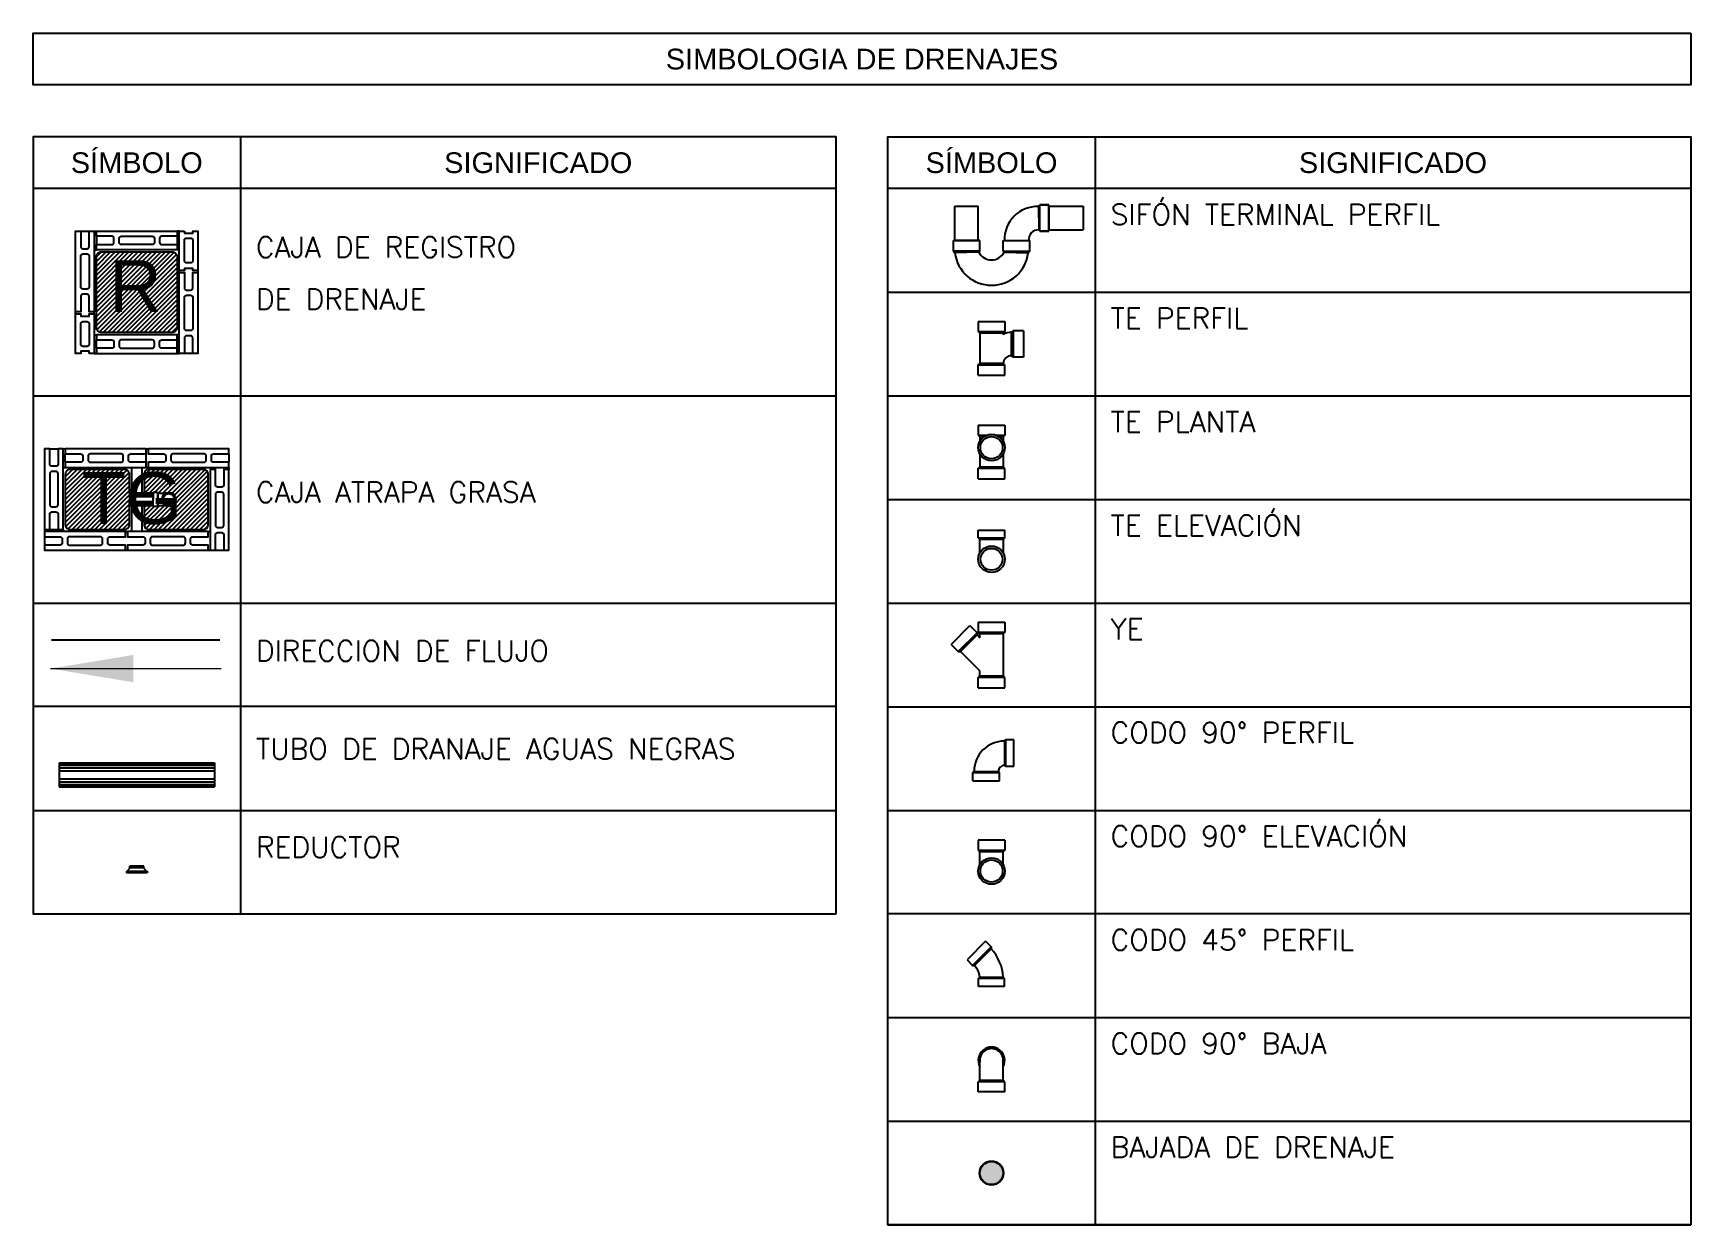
# Model space of a CAD drawing. Header units: inches. Extents: x -370 to 18, y -197 to 199.
# Drawn here: x -253.98 to -245.98, y -83.25 to -77.5 of the extents above; entities that cross this region are included whole.
import ezdxf
from ezdxf.enums import TextEntityAlignment as Align

# ---------------------------------------------------------------- set-up
doc = ezdxf.new("R2010")
doc.units = ezdxf.units.IN
doc.header["$MEASUREMENT"] = 0
for name, color, linetype in [('Simbologia', 7, 'Continuous'), ('SIMBOLOS', 7, 'Continuous'), ('Textos', 2, 'Continuous')]:
    doc.layers.add(name, color=color, linetype=linetype)
doc.styles.add('ARIAL', font='arial.ttf', dxfattribs={"height": 0.14})
doc.styles.add('MONOTXT4', font='monotxt4.shx')
doc.styles.add('ROMANS', font='romans.shx', dxfattribs={"width": 1.35})
doc.styles.get("Standard").update_dxf_attribs({"font": 'arial.ttf'})
doc.dimstyles.new('E50', dxfattribs={"dimscale": 2, "dimtxt": 0.1, "dimasz": 0.2, "dimexe": 0.25, "dimexo": 0.25, "dimgap": 0, "dimtad": 0, "dimlfac": 0.5, "dimzin": 0, "dimdsep": 46, "dimtxsty": 'Standard', "dimblk": 'ARCHTICK', "dimcen": 0.09, "dimdle": 0.25, "dimclrd": 2, "dimclre": 1, "dimclrt": 3, "dimadec": 0, "dimazin": 0, "dimtfac": 1, "dimtix": 1, "dimtmove": 1, "dimatfit": 3, "dimfxl": 1, "dimtvp": 1, "dimtolj": 1, "dimtzin": 0, "dimlwd": 20, "dimlwe": 13, "dimarcsym": 0})

msp = doc.modelspace()

# ---------------------------------------------------------------- hatches: boundary and pattern name
h = msp.add_hatch()
h.set_pattern_fill('ANSI31', color=1, scale=0.125, style=0)
h.set_pattern_definition([(45, (-253.981362, -84.50367), (-0.011048543, 0.011048543), [])])
h.paths.add_polyline_path([(-253.13636, -79.63367, 0.4142136), (-253.16136, -79.60867), (-253.42136, -79.60867, 0.4142136), (-253.44636, -79.63367), (-253.44636, -79.72367), (-253.40156, -79.72367), (-253.40156, -79.71967), (-253.38156, -79.71967), (-253.37756, -79.72367), (-253.34256, -79.72367, -0.5661904), (-253.29256, -79.75367, -0.5661904), (-253.34256, -79.78367), (-253.37756, -79.78367), (-253.38156, -79.78767), (-253.40156, -79.78767), (-253.40156, -79.78367), (-253.44636, -79.78367), (-253.44636, -79.87367, 0.4142136), (-253.42136, -79.89867), (-253.16136, -79.89867, 0.4142136), (-253.13636, -79.87367)])
at = {"layer": 'SIMBOLOS'}
h = msp.add_hatch(dxfattribs=at)
h.set_pattern_fill('ANSI31', color=1, scale=0.125, style=0)
h.set_pattern_definition([(45, (-263.481362, -82.75367), (-0.011048543, 0.011048543), [])])
h.paths.add_polyline_path([(-253.28636, -78.58367, 0.4142136), (-253.31136, -78.55867), (-253.65136, -78.55867, 0.4142136), (-253.67636, -78.58367), (-253.67636, -78.92367, 0.4142136), (-253.65136, -78.94867), (-253.31136, -78.94867, 0.4142136), (-253.28636, -78.92367)])
h = msp.add_hatch(dxfattribs=at)
h.set_pattern_fill('ANSI31', color=1, scale=0.125, style=0)
h.set_pattern_definition([(45, (-263.631362, -82.75367), (-0.011048543, 0.011048543), [])])
h.paths.add_polyline_path([(-253.54136, -79.89867, 0.4142136), (-253.51636, -79.87367), (-253.51636, -79.78367), (-253.51636, -79.72367), (-253.51636, -79.63367, 0.4142136), (-253.54136, -79.60867), (-253.80136, -79.60867, 0.4142136), (-253.82636, -79.63367), (-253.82636, -79.87367, 0.4142136), (-253.80136, -79.89867)])
msp.add_hatch(color=1, dxfattribs=at).paths.add_polyline_path([(-249.30036, -83.00367, 1), (-249.41236, -83.00367, 1)])

# ---------------------------------------------------------------- linework, layer by layer
at = {"color": 1}
for p, q in [((-249.42036, -78.94338), (-249.29236, -78.94338)), ((-249.29989, -78.95117), (-249.41283, -78.95117)), ((-249.25913, -79.06014), (-249.25913, -78.9472)), ((-249.25135, -78.93967), (-249.25135, -79.06767)), ((-249.42036, -79.10477), (-249.29236, -79.10477)), ((-249.29989, -79.09698), (-249.41283, -79.09698)), ((-249.42036, -79.44338), (-249.37784, -79.44338)), ((-249.39296, -79.45117), (-249.41283, -79.45117)), ((-249.33488, -79.44338), (-249.29236, -79.44338)), ((-249.29989, -79.45117), (-249.31976, -79.45117)), ((-249.41283, -79.59698), (-249.29989, -79.59698)), ((-249.29236, -79.60477), (-249.42036, -79.60477)), ((-253.40156, -79.72667), (-253.51636, -79.72667)), ((-253.40156, -79.73267), (-253.51636, -79.73267)), ((-253.40156, -79.74167), (-253.51636, -79.74167)), ((-253.40156, -79.76567), (-253.51636, -79.76567)), ((-253.40156, -79.77467), (-253.51636, -79.77467)), ((-253.40156, -79.78067), (-253.51636, -79.78067)), ((-249.42036, -79.93873), (-249.29236, -79.93873)), ((-249.29989, -79.94626), (-249.41283, -79.94626)), ((-249.42626, -80.39667), (-249.51677, -80.48718)), ((-249.42036, -80.39423), (-249.29236, -80.39423)), ((-249.50591, -80.48718), (-249.42626, -80.40753)), ((-249.30004, -80.40191), (-249.41268, -80.40191)), ((-249.29236, -80.61311), (-249.42036, -80.61311)), ((-249.41268, -80.60543), (-249.30004, -80.60543)), ((-249.29414, -80.91954), (-249.29414, -81.03625)), ((-249.28849, -80.9139), (-249.28849, -81.0419)), ((-249.44614, -81.07154), (-249.31814, -81.07154)), ((-249.44049, -81.0659), (-249.32378, -81.0659)), ((-249.42036, -81.44541), (-249.29236, -81.44541)), ((-249.29989, -81.4532), (-249.41283, -81.4532)), ((-249.44743, -82.0024), (-249.35763, -81.9126)), ((-249.35763, -81.92213), (-249.4379, -82.0024, -0.25)), ((-249.29286, -82.06538), (-249.41986, -82.06538)), ((-249.41313, -82.05865), (-249.2996, -82.05865)), ((-249.41268, -82.55615), (-249.30004, -82.55615)), ((-249.29236, -82.56383), (-249.42036, -82.56383))]:
    msp.add_line(p, q, dxfattribs=at)
at = {"color": 2}
for p, q in [((-253.40156, -79.72367), (-253.51636, -79.72367)), ((-253.51636, -79.72367), (-253.51636, -79.75367)), ((-253.51636, -79.78367), (-253.51636, -79.75367)), ((-253.40156, -79.72367), (-253.40156, -79.75367)), ((-253.40156, -79.78367), (-253.40156, -79.75367)), ((-253.40156, -79.78367), (-253.51636, -79.78367))]:
    msp.add_line(p, q, dxfattribs=at)
at = {"layer": 'Simbologia', "color": 2}
for p, q in [((-252.98136, -78.00367), (-252.98136, -78.25367)), ((-248.85636, -78.00367), (-248.85636, -78.25367)), ((-252.98136, -78.25367), (-252.98136, -81.75367)), ((-248.85636, -78.25367), (-248.85636, -83.25367)), ((-249.85636, -78.75367), (-245.98136, -78.75367)), ((-253.98136, -79.25367), (-250.10636, -79.25367)), ((-249.85636, -79.25367), (-245.98136, -79.25367)), ((-249.85636, -79.75367), (-245.98136, -79.75367)), ((-253.98136, -80.25367), (-250.10636, -80.25367)), ((-249.85636, -80.25367), (-245.98136, -80.25367)), ((-253.98136, -80.75068), (-250.10636, -80.75068)), ((-249.85636, -80.75367), (-245.98136, -80.75367)), ((-253.98136, -81.25367), (-250.10636, -81.25367)), ((-249.85636, -81.25367), (-245.98136, -81.25367)), ((-253.98136, -81.75367), (-250.10636, -81.75367)), ((-245.98136, -81.75367), (-249.85636, -81.75367)), ((-249.85636, -82.25367), (-245.98136, -82.25367)), ((-249.85636, -82.75367), (-245.98136, -82.75367)), ((-249.85636, -83.25367), (-245.98136, -83.25367))]:
    msp.add_line(p, q, dxfattribs=at)
at = {"layer": 'Simbologia', "color": 4}
for p, q in [((-250.10636, -78.25367), (-253.98136, -78.25367)), ((-245.98136, -78.25367), (-249.85636, -78.25367))]:
    msp.add_line(p, q, dxfattribs=at)
for points in [[(-245.98136, -77.50367), (-245.98136, -77.75367), (-253.98136, -77.75367), (-253.98136, -77.50367)], [(-250.10636, -81.75367), (-250.10636, -78.00367), (-253.98136, -78.00367), (-253.98136, -81.75367)], [(-245.98136, -83.25367), (-249.85636, -83.25367), (-249.85636, -78.00367), (-245.98136, -78.00367)]]:
    msp.add_lwpolyline(points, close=True, dxfattribs=at)
at = {"layer": 'SIMBOLOS', "color": 3, "linetype": 'Continuous'}
for p, q in [((-249.53305, -78.33896), (-249.42011, -78.33896)), ((-249.07941, -78.33896), (-249.07941, -78.4519)), ((-248.9147, -78.33896), (-248.9147, -78.4519)), ((-249.53305, -78.50367), (-249.42011, -78.50367))]:
    msp.add_line(p, q, dxfattribs=at)
at = {"layer": 'SIMBOLOS', "color": 3}
for p, q in [((-249.53305, -78.50367), (-249.53305, -78.33896)), ((-249.42011, -78.50367), (-249.42011, -78.33896)), ((-249.13023, -78.3399), (-249.1227, -78.33238)), ((-249.07941, -78.33238), (-249.1227, -78.33238)), ((-249.1227, -78.33238), (-249.07941, -78.33238)), ((-249.07941, -78.45849), (-249.07941, -78.33238)), ((-249.07941, -78.33896), (-248.9147, -78.33896)), ((-249.1227, -78.45849), (-249.12835, -78.45285)), ((-249.07941, -78.45849), (-249.1227, -78.45849)), ((-249.1227, -78.45849), (-249.07941, -78.45849)), ((-249.07941, -78.4519), (-248.9147, -78.4519)), ((-249.41258, -78.50367), (-249.54058, -78.50367)), ((-249.54058, -78.55638), (-249.54058, -78.50367)), ((-249.54058, -78.55638), (-249.53305, -78.5639)), ((-249.41258, -78.55638), (-249.41635, -78.56014)), ((-249.41258, -78.55638), (-249.41258, -78.50367)), ((-249.29964, -78.50367), (-249.17164, -78.50367)), ((-249.29964, -78.55638), (-249.29964, -78.50367)), ((-249.29964, -78.55638), (-249.29588, -78.56014)), ((-249.17164, -78.55638), (-249.17917, -78.5639)), ((-249.17164, -78.55638), (-249.17164, -78.50367)), ((-249.42036, -78.89479), (-249.42036, -78.94338)), ((-249.42036, -78.89479), (-249.29236, -78.89479)), ((-249.42036, -78.94338), (-249.41283, -78.95117)), ((-249.41283, -78.95117), (-249.41283, -79.09698)), ((-249.29236, -78.94338), (-249.29989, -78.95117)), ((-249.29989, -78.95757), (-249.29989, -78.95117)), ((-249.29236, -78.89479), (-249.29236, -78.94338)), ((-249.25135, -78.93967), (-249.25913, -78.9472)), ((-249.20276, -78.93967), (-249.25135, -78.93967)), ((-249.20276, -78.93967), (-249.20276, -79.06767)), ((-249.42036, -79.10477), (-249.41283, -79.09698)), ((-249.42036, -79.15335), (-249.42036, -79.10477)), ((-249.29236, -79.10477), (-249.29989, -79.09698)), ((-249.29236, -79.15335), (-249.29236, -79.10477)), ((-249.26102, -79.06014), (-249.25913, -79.06014)), ((-249.25135, -79.06767), (-249.25913, -79.06014)), ((-249.20276, -79.06767), (-249.25135, -79.06767)), ((-249.42036, -79.15335), (-249.29236, -79.15335)), ((-249.42036, -79.39479), (-249.29236, -79.39479)), ((-249.42036, -79.39479), (-249.29236, -79.39479)), ((-249.42036, -79.39479), (-249.42036, -79.44338)), ((-249.29236, -79.39479), (-249.29236, -79.44338)), ((-249.42036, -79.44338), (-249.41283, -79.45117)), ((-249.41283, -79.45117), (-249.41283, -79.47355)), ((-249.29236, -79.44338), (-249.29989, -79.45117)), ((-249.29989, -79.45117), (-249.29989, -79.47355)), ((-249.42036, -79.60477), (-249.41283, -79.59698)), ((-249.41283, -79.53379), (-249.41283, -79.59698)), ((-249.29989, -79.53379), (-249.29989, -79.59698)), ((-249.29236, -79.60477), (-249.29989, -79.59698)), ((-249.42036, -79.65335), (-249.42036, -79.60477)), ((-249.42036, -79.65335), (-249.29236, -79.65335)), ((-249.29236, -79.65335), (-249.29236, -79.60477)), ((-249.42036, -79.90108), (-249.29236, -79.90108)), ((-249.42036, -79.93873), (-249.42036, -79.90108)), ((-249.29236, -79.93873), (-249.29236, -79.90108)), ((-249.42036, -79.93873), (-249.41283, -79.94626)), ((-249.41283, -80.01214), (-249.41283, -79.94626)), ((-249.29236, -79.93873), (-249.29989, -79.94626)), ((-249.29989, -79.94626), (-249.29989, -80.01214)), ((-249.55116, -80.45279), (-249.46065, -80.36228)), ((-249.46065, -80.36228), (-249.42626, -80.39667)), ((-249.42626, -80.39667), (-249.42626, -80.40753)), ((-249.42036, -80.34559), (-249.42036, -80.39423)), ((-249.42036, -80.34559), (-249.29236, -80.34559)), ((-249.42036, -80.39423), (-249.41268, -80.40191)), ((-249.29236, -80.39423), (-249.30004, -80.40191)), ((-249.29236, -80.34559), (-249.29236, -80.39423)), ((-249.55116, -80.45279), (-249.51677, -80.48718)), ((-249.42626, -80.40753), (-249.41268, -80.42111)), ((-249.41268, -80.42111), (-249.41268, -80.40191)), ((-249.30004, -80.40191), (-249.30004, -80.60543)), ((-249.51677, -80.48718), (-249.50591, -80.48718)), ((-249.41268, -80.58041), (-249.50591, -80.48718)), ((-249.42036, -80.61311), (-249.41268, -80.60543)), ((-249.42036, -80.66175), (-249.42036, -80.61311)), ((-249.41268, -80.60543), (-249.41268, -80.58041)), ((-249.29236, -80.61311), (-249.30004, -80.60543)), ((-249.29236, -80.66175), (-249.29236, -80.61311)), ((-249.42036, -80.66175), (-249.29236, -80.66175)), ((-249.28849, -80.9139), (-249.29414, -80.91954)), ((-249.24814, -80.9139), (-249.28849, -80.9139)), ((-249.24814, -81.0419), (-249.24814, -80.9139)), ((-249.28849, -81.0419), (-249.29414, -81.03625)), ((-249.44614, -81.07154), (-249.44049, -81.0659)), ((-249.44614, -81.1119), (-249.44614, -81.07154)), ((-249.44614, -81.1119), (-249.31814, -81.1119)), ((-249.31814, -81.07154), (-249.32378, -81.0659)), ((-249.31814, -81.1119), (-249.31814, -81.07154)), ((-249.24814, -81.0419), (-249.28849, -81.0419)), ((-249.29236, -81.39683), (-249.42036, -81.39683)), ((-249.42036, -81.39683), (-249.42036, -81.44541)), ((-249.29236, -81.39683), (-249.29236, -81.44541)), ((-249.42036, -81.44541), (-249.41283, -81.4532)), ((-249.41283, -81.51639), (-249.41283, -81.4532)), ((-249.29236, -81.44541), (-249.29989, -81.4532)), ((-249.29989, -81.51639), (-249.29989, -81.4532)), ((-249.38456, -81.88567), (-249.47436, -81.97547)), ((-249.38456, -81.88567), (-249.35763, -81.9126)), ((-249.35763, -81.9126), (-249.35763, -81.92213)), ((-249.47436, -81.97547), (-249.44743, -82.0024)), ((-249.44743, -82.0024), (-249.4379, -82.0024)), ((-249.41986, -82.06538), (-249.41313, -82.05865)), ((-249.41986, -82.10347), (-249.41986, -82.06538)), ((-249.29286, -82.06538), (-249.2996, -82.05865)), ((-249.29286, -82.10347), (-249.29286, -82.06538)), ((-249.29286, -82.10347), (-249.41986, -82.10347)), ((-249.41268, -82.55615), (-249.41268, -82.46866)), ((-249.30004, -82.55615), (-249.30004, -82.46866)), ((-249.41268, -82.55615), (-249.42036, -82.56383)), ((-249.29236, -82.56383), (-249.30004, -82.55615)), ((-249.42036, -82.61119), (-249.42036, -82.56383)), ((-249.29236, -82.61119), (-249.42036, -82.61119)), ((-249.29236, -82.61119), (-249.29236, -82.56383))]:
    msp.add_line(p, q, dxfattribs=at)
at = {"layer": 'SIMBOLOS', "color": 1}
for p, q in [((-249.13023, -78.3399), (-249.12835, -78.45285)), ((-249.1227, -78.45849), (-249.1227, -78.33238)), ((-249.41258, -78.55638), (-249.54058, -78.55638)), ((-249.29964, -78.55638), (-249.17164, -78.55638)), ((-249.41635, -78.56014), (-249.53305, -78.5639)), ((-249.29588, -78.56014), (-249.17917, -78.5639)), ((-253.83636, -79.59867), (-253.82636, -79.59867)), ((-253.43636, -79.59867), (-253.42636, -79.59867)), ((-253.12636, -79.59867), (-253.12636, -79.60867)), ((-253.40156, -79.78767), (-253.40156, -79.71967)), ((-253.38156, -79.71967), (-253.40156, -79.71967)), ((-253.38156, -79.71967), (-253.37756, -79.72367)), ((-253.38156, -79.71967), (-253.38156, -79.78767)), ((-253.37756, -79.78367), (-253.37756, -79.72367)), ((-253.37756, -79.72367), (-253.34256, -79.72367)), ((-253.38156, -79.78767), (-253.40156, -79.78767)), ((-253.38156, -79.78767), (-253.37756, -79.78367)), ((-253.34256, -79.78367), (-253.37756, -79.78367)), ((-253.83636, -79.89867), (-253.83636, -79.90867)), ((-253.53636, -79.90867), (-253.52636, -79.90867)), ((-253.13636, -79.90867), (-253.12636, -79.90867)), ((-253.89221, -80.4317), (-253.08032, -80.4317)), ((-253.85636, -81.02847), (-253.10636, -81.02847)), ((-253.85636, -81.03647), (-253.10636, -81.03647)), ((-253.85636, -81.04847), (-253.10636, -81.04847)), ((-253.85636, -81.06347), (-253.10636, -81.06347)), ((-253.85636, -81.10147), (-253.10636, -81.10147)), ((-253.85636, -81.11647), (-253.10636, -81.11647)), ((-253.85636, -81.12847), (-253.10636, -81.12847)), ((-253.85636, -81.13647), (-253.10636, -81.13647)), ((-253.53136, -81.54769), (-253.43136, -81.54769)), ((-253.53136, -81.54769), (-253.53136, -81.55569)), ((-253.43136, -81.55569), (-253.53136, -81.55569)), ((-253.52803, -81.54769), (-253.5131, -81.53169)), ((-253.44736, -81.52369), (-253.51536, -81.52369)), ((-253.51536, -81.53169), (-253.51536, -81.52369)), ((-253.44736, -81.53169), (-253.51536, -81.53169)), ((-253.4347, -81.54769), (-253.44963, -81.53169)), ((-253.44736, -81.53169), (-253.44736, -81.52369)), ((-253.43136, -81.54769), (-253.43136, -81.55569))]:
    msp.add_line(p, q, dxfattribs=at)
at = {"layer": 'SIMBOLOS', "color": 2}
for p, q in [((-253.75136, -78.45867), (-253.71136, -78.45867)), ((-253.68636, -78.45867), (-253.67636, -78.45867)), ((-253.27636, -78.45867), (-253.28636, -78.45867)), ((-253.68636, -78.54867), (-253.67636, -78.54867)), ((-253.67636, -78.48367), (-253.67636, -78.52367)), ((-253.28636, -78.48367), (-253.28636, -78.52367)), ((-253.27636, -78.54867), (-253.28636, -78.54867)), ((-253.27636, -78.64867), (-253.27636, -78.65867)), ((-253.18636, -78.64867), (-253.18636, -78.65867)), ((-253.77636, -78.85867), (-253.77636, -78.84867)), ((-253.68636, -78.85867), (-253.68636, -78.84867)), ((-253.68636, -78.95867), (-253.67636, -78.95867)), ((-253.27636, -78.95867), (-253.28636, -78.95867)), ((-253.67636, -79.02367), (-253.67636, -78.98367)), ((-253.28636, -79.02367), (-253.28636, -78.98367)), ((-253.67636, -79.04867), (-253.68636, -79.04867)), ((-253.68636, -79.04867), (-253.67636, -79.04867)), ((-253.27636, -79.04867), (-253.28636, -79.04867)), ((-253.28636, -79.04867), (-253.27636, -79.04867)), ((-253.21136, -79.04867), (-253.25136, -79.04867)), ((-253.90136, -79.50867), (-253.86136, -79.50867)), ((-253.83636, -79.50867), (-253.82636, -79.50867)), ((-253.43636, -79.50867), (-253.42636, -79.50867)), ((-253.82636, -79.57367), (-253.82636, -79.53367)), ((-253.50636, -79.59867), (-253.50636, -79.72367)), ((-253.45636, -79.59867), (-253.45636, -79.72367)), ((-253.43636, -79.57367), (-253.43636, -79.53367)), ((-253.03636, -79.53367), (-253.03636, -79.57367)), ((-253.03636, -79.59867), (-253.03636, -79.60867)), ((-253.50636, -79.78367), (-253.50636, -79.90867)), ((-253.45636, -79.78367), (-253.45636, -79.90867)), ((-253.92636, -79.89867), (-253.92636, -79.90867)), ((-253.90136, -79.89867), (-253.86136, -79.89867)), ((-253.92636, -79.93367), (-253.92636, -79.97367)), ((-253.53636, -79.99867), (-253.52636, -79.99867)), ((-253.13636, -79.99867), (-253.12636, -79.99867)), ((-253.10136, -79.99867), (-253.06136, -79.99867)), ((-253.85636, -81.02447), (-253.10636, -81.02447)), ((-253.85636, -81.14047), (-253.10636, -81.14047))]:
    msp.add_line(p, q, dxfattribs=at)
at = {"layer": 'SIMBOLOS', "color": 2, "linetype": 'Continuous'}
for p, q in [((-253.85636, -81.02447), (-253.85636, -81.14047)), ((-253.10636, -81.02447), (-253.10636, -81.14047))]:
    msp.add_line(p, q, dxfattribs=at)
at = {"layer": 'SIMBOLOS', "color": 2}
for points in [[(-253.68636, -78.84867), (-253.71136, -78.84867), (-253.71136, -78.77367, 0.4142136), (-253.72136, -78.76367), (-253.74136, -78.76367, 0.4142136), (-253.75136, -78.77367), (-253.75136, -78.84867), (-253.77636, -78.84867), (-253.77636, -78.45867), (-253.75136, -78.45867), (-253.75136, -78.53367, 0.4142136), (-253.74136, -78.54367), (-253.72136, -78.54367, 0.4142136), (-253.71136, -78.53367), (-253.71136, -78.45867), (-253.68636, -78.45867)], [(-253.67636, -78.54867), (-253.67636, -78.52367), (-253.60136, -78.52367, 0.4142136), (-253.59136, -78.51367), (-253.59136, -78.49367, 0.4142136), (-253.60136, -78.48367), (-253.67636, -78.48367), (-253.67636, -78.45867), (-253.28636, -78.45867), (-253.28636, -78.48367), (-253.36136, -78.48367, 0.4142136), (-253.37136, -78.49367), (-253.37136, -78.51367, 0.4142136), (-253.36136, -78.52367), (-253.28636, -78.52367), (-253.28636, -78.54867)], [(-253.40636, -78.48367, -0.4142136), (-253.39636, -78.49367), (-253.39636, -78.51367, -0.4142136), (-253.40636, -78.52367), (-253.55636, -78.52367, -0.4142136), (-253.56636, -78.51367), (-253.56636, -78.49367, -0.4142136), (-253.55636, -78.48367)], [(-253.21136, -78.60215, -0.4142136), (-253.22136, -78.61215), (-253.24136, -78.61215, -0.4142136), (-253.25136, -78.60215), (-253.25136, -78.50215, -0.4142136), (-253.24136, -78.49215), (-253.22136, -78.49215, -0.4142136), (-253.21136, -78.50215)], [(-253.75136, -78.57867, -0.4142136), (-253.74136, -78.56867), (-253.72136, -78.56867, -0.4142136), (-253.71136, -78.57867), (-253.71136, -78.72867, -0.4142136), (-253.72136, -78.73867), (-253.74136, -78.73867, -0.4142136), (-253.75136, -78.72867)], [(-253.27636, -78.65867), (-253.25136, -78.65867), (-253.25136, -78.73367, 0.4142136), (-253.24136, -78.74367), (-253.22136, -78.74367, 0.4142136), (-253.21136, -78.73367), (-253.21136, -78.65867), (-253.18636, -78.65867), (-253.18636, -79.04867), (-253.21136, -79.04867), (-253.21136, -78.97367, 0.4142136), (-253.22136, -78.96367), (-253.24136, -78.96367, 0.4142136), (-253.25136, -78.97367), (-253.25136, -79.04867), (-253.27636, -79.04867)], [(-253.21136, -78.92867, -0.4142136), (-253.22136, -78.93867), (-253.24136, -78.93867, -0.4142136), (-253.25136, -78.92867), (-253.25136, -78.77867, -0.4142136), (-253.24136, -78.76867), (-253.22136, -78.76867, -0.4142136), (-253.21136, -78.77867)], [(-253.75136, -78.90519, -0.4142136), (-253.74136, -78.89519), (-253.72136, -78.89519, -0.4142136), (-253.71136, -78.90519), (-253.71136, -79.00519, -0.4142136), (-253.72136, -79.01519), (-253.74136, -79.01519, -0.4142136), (-253.75136, -79.00519)], [(-253.67636, -78.95867), (-253.67636, -78.98367), (-253.60136, -78.98367, -0.4142136), (-253.59136, -78.99367), (-253.59136, -79.01367, -0.4142136), (-253.60136, -79.02367), (-253.67636, -79.02367), (-253.67636, -79.04867), (-253.28636, -79.04867), (-253.28636, -79.02367), (-253.36136, -79.02367, -0.4142136), (-253.37136, -79.01367), (-253.37136, -78.99367, -0.4142136), (-253.36136, -78.98367), (-253.28636, -78.98367), (-253.28636, -78.95867)], [(-253.40636, -79.02367, 0.4142136), (-253.39636, -79.01367), (-253.39636, -78.99367, 0.4142136), (-253.40636, -78.98367), (-253.55636, -78.98367, 0.4142136), (-253.56636, -78.99367), (-253.56636, -79.01367, 0.4142136), (-253.55636, -79.02367)], [(-253.92636, -79.89867), (-253.90136, -79.89867), (-253.90136, -79.82367, -0.4142136), (-253.89136, -79.81367), (-253.87136, -79.81367, -0.4142136), (-253.86136, -79.82367), (-253.86136, -79.89867), (-253.83636, -79.89867), (-253.83636, -79.50867), (-253.86136, -79.50867), (-253.86136, -79.58367, -0.4142136), (-253.87136, -79.59367), (-253.89136, -79.59367, -0.4142136), (-253.90136, -79.58367), (-253.90136, -79.50867), (-253.92636, -79.50867)], [(-253.43636, -79.59867), (-253.43636, -79.57367), (-253.51136, -79.57367, -0.4142136), (-253.52136, -79.56367), (-253.52136, -79.54367, -0.4142136), (-253.51136, -79.53367), (-253.43636, -79.53367), (-253.43636, -79.50867), (-253.82636, -79.50867), (-253.82636, -79.53367), (-253.75136, -79.53367, -0.4142136), (-253.74136, -79.54367), (-253.74136, -79.56367, -0.4142136), (-253.75136, -79.57367), (-253.82636, -79.57367), (-253.82636, -79.59867)], [(-253.03636, -79.59867), (-253.03636, -79.57367), (-253.11136, -79.57367, -0.4142136), (-253.12136, -79.56367), (-253.12136, -79.54367, -0.4142136), (-253.11136, -79.53367), (-253.03636, -79.53367), (-253.03636, -79.50867), (-253.42636, -79.50867), (-253.42636, -79.53367), (-253.35136, -79.53367, -0.4142136), (-253.34136, -79.54367), (-253.34136, -79.56367, -0.4142136), (-253.35136, -79.57367), (-253.42636, -79.57367), (-253.42636, -79.59867)], [(-253.70636, -79.53367, 0.4142136), (-253.71636, -79.54367), (-253.71636, -79.56367, 0.4142136), (-253.70636, -79.57367), (-253.55636, -79.57367, 0.4142136), (-253.54636, -79.56367), (-253.54636, -79.54367, 0.4142136), (-253.55636, -79.53367)], [(-253.30636, -79.53367, 0.4142136), (-253.31636, -79.54367), (-253.31636, -79.56367, 0.4142136), (-253.30636, -79.57367), (-253.15636, -79.57367, 0.4142136), (-253.14636, -79.56367), (-253.14636, -79.54367, 0.4142136), (-253.15636, -79.53367)], [(-253.86136, -79.62867, 0.4142136), (-253.87136, -79.61867), (-253.89136, -79.61867, 0.4142136), (-253.90136, -79.62867), (-253.90136, -79.77867, 0.4142136), (-253.89136, -79.78867), (-253.87136, -79.78867, 0.4142136), (-253.86136, -79.77867)], [(-253.12636, -79.99867), (-253.10136, -79.99867), (-253.10136, -79.92367, -0.4142136), (-253.09136, -79.91367), (-253.07136, -79.91367, -0.4142136), (-253.06136, -79.92367), (-253.06136, -79.99867), (-253.03636, -79.99867), (-253.03636, -79.60867), (-253.06136, -79.60867), (-253.06136, -79.68367, -0.4142136), (-253.07136, -79.69367), (-253.09136, -79.69367, -0.4142136), (-253.10136, -79.68367), (-253.10136, -79.60867), (-253.12636, -79.60867)], [(-253.06136, -79.72867, 0.4142136), (-253.07136, -79.71867), (-253.09136, -79.71867, 0.4142136), (-253.10136, -79.72867), (-253.10136, -79.87867, 0.4142136), (-253.09136, -79.88867), (-253.07136, -79.88867, 0.4142136), (-253.06136, -79.87867)], [(-253.53636, -79.99867), (-253.53636, -79.97367), (-253.61136, -79.97367, -0.4142136), (-253.62136, -79.96367), (-253.62136, -79.94367, -0.4142136), (-253.61136, -79.93367), (-253.53636, -79.93367), (-253.53636, -79.90867), (-253.92636, -79.90867), (-253.92636, -79.93367), (-253.85136, -79.93367, -0.4142136), (-253.84136, -79.94367), (-253.84136, -79.96367, -0.4142136), (-253.85136, -79.97367), (-253.92636, -79.97367), (-253.92636, -79.99867)], [(-253.13636, -79.99867), (-253.13636, -79.97367), (-253.21136, -79.97367, -0.4142136), (-253.22136, -79.96367), (-253.22136, -79.94367, -0.4142136), (-253.21136, -79.93367), (-253.13636, -79.93367), (-253.13636, -79.90867), (-253.52636, -79.90867), (-253.52636, -79.93367), (-253.45136, -79.93367, -0.4142136), (-253.44136, -79.94367), (-253.44136, -79.96367, -0.4142136), (-253.45136, -79.97367), (-253.52636, -79.97367), (-253.52636, -79.99867)], [(-253.80636, -79.93367, 0.4142136), (-253.81636, -79.94367), (-253.81636, -79.96367, 0.4142136), (-253.80636, -79.97367), (-253.65636, -79.97367, 0.4142136), (-253.64636, -79.96367), (-253.64636, -79.94367, 0.4142136), (-253.65636, -79.93367)], [(-253.40636, -79.93367, 0.4142136), (-253.41636, -79.94367), (-253.41636, -79.96367, 0.4142136), (-253.40636, -79.97367), (-253.25636, -79.97367, 0.4142136), (-253.24636, -79.96367), (-253.24636, -79.94367, 0.4142136), (-253.25636, -79.93367)]]:
    msp.add_lwpolyline(points, format="xyb", close=True, dxfattribs=at)
for points in [[(-253.25136, -78.45867), (-253.25136, -78.46867), (-253.21136, -78.46867), (-253.21136, -78.45867), (-253.18636, -78.45867), (-253.18636, -78.64867), (-253.21136, -78.64867), (-253.21136, -78.63867), (-253.25136, -78.63867), (-253.25136, -78.64867), (-253.27636, -78.64867), (-253.27636, -78.45867)], [(-253.71136, -79.04867), (-253.71136, -79.03867), (-253.75136, -79.03867), (-253.75136, -79.04867), (-253.77636, -79.04867), (-253.77636, -78.85867), (-253.75136, -78.85867), (-253.75136, -78.86867), (-253.71136, -78.86867), (-253.71136, -78.85867), (-253.68636, -78.85867), (-253.68636, -79.04867)]]:
    msp.add_lwpolyline(points, close=True, dxfattribs=at)
at = {"layer": 'SIMBOLOS', "color": 1}
msp.add_lwpolyline([(-253.67636, -78.58367, -0.4142136), (-253.65136, -78.55867), (-253.31136, -78.55867, -0.4142136), (-253.28636, -78.58367), (-253.28636, -78.92367, -0.4142136), (-253.31136, -78.94867), (-253.65136, -78.94867, -0.4142136), (-253.67636, -78.92367)], format="xyb", close=True, dxfattribs=at)
for points in [[(-253.51636, -79.72367), (-253.51636, -79.63367, 0.4142136), (-253.54136, -79.60867), (-253.80136, -79.60867, 0.4142136), (-253.82636, -79.63367), (-253.82636, -79.87367, 0.4142136), (-253.80136, -79.89867), (-253.54136, -79.89867, 0.4142136), (-253.51636, -79.87367), (-253.51636, -79.78367)], [(-253.44636, -79.78367), (-253.44636, -79.87367, 0.4142136), (-253.42136, -79.89867), (-253.16136, -79.89867, 0.4142136), (-253.13636, -79.87367), (-253.13636, -79.63367, 0.4142136), (-253.16136, -79.60867), (-253.42136, -79.60867, 0.4142136), (-253.44636, -79.63367), (-253.44636, -79.72367)]]:
    msp.add_lwpolyline(points, format="xyb", dxfattribs=at)
at = {"layer": 'SIMBOLOS', "color": 2}
for centre, radius in [((-249.35636, -79.50367), 0.064), ((-249.35636, -79.50367), 0.05376), ((-249.35636, -80.04226), 0.064), ((-249.35636, -80.04226), 0.05271), ((-249.35636, -81.54651), 0.064), ((-249.35636, -81.54651), 0.05376), ((-249.35636, -83.00367), 0.058), ((-249.35636, -83.00367), 0.056)]:
    msp.add_circle(centre, radius, dxfattribs=at)
at = {"layer": 'SIMBOLOS', "color": 1}
for radius in [0.034, 0.03, 0.028]:
    msp.add_circle((-253.32656, -79.75367), radius, dxfattribs=at)
at = {"layer": 'SIMBOLOS', "color": 3}
for centre, radius, start, end in [((-249.13384, -78.50028), 0.16038, 88.708963, 181.209454), ((-249.13023, -78.4999), 0.04706, 87.706792, 184.588566), ((-249.35611, -78.54183), 0.17831, 187.112362, 352.887638), ((-249.35636, -78.53016), 0.06751, 206.378211, 333.636835), ((-249.25416, -79.05203), 0.10495, 92.714607, 115.830594), ((-249.26115, -79.09893), 0.03879, 89.798079, 177.125918), ((-249.29414, -81.0659), 0.14635, 90, 180), ((-249.29414, -81.0659), 0.02965, 90, 180), ((-249.5259, -82.07425), 0.22684, 3.943044, 42.113687), ((-249.5019, -82.06418, -0.25), 0.08895, 3.564022, 43.98673), ((-249.35636, -82.46015), 0.05696, 351.402937, 188.597063)]:
    msp.add_arc(centre, radius, start, end, dxfattribs=at)
at = {"layer": 'SIMBOLOS', "color": 2}
msp.add_arc((-249.35636, -82.46015), 0.064, 331.642363, 208.357637, dxfattribs=at)

# ---------------------------------------------------------------- texts
at = {"color": 2, "char_height": 0.25, "attachment_point": 1, "style": 'MONOTXT4'}
for s, insert in [('{\\f@Arial Unicode MS|b0|i0|c0|p34;R}', (-253.61385, -78.59905)), ('{\\f@Arial Unicode MS|b0|i0|c0|p34;TG}', (-253.74708, -79.62182))]:
    msp.add_mtext(s, dxfattribs=dict(at, insert=insert))
at = {"layer": 'Textos', "color": 3, "style": 'ARIAL'}
for s, p in [('SIMBOLOGIA DE DRENAJES', (-249.98136, -77.62867)), ('SÍMBOLO', (-253.48136, -78.12867)), ('SIGNIFICADO', (-251.54386, -78.12867)), ('SÍMBOLO', (-249.35636, -78.12867)), ('SIGNIFICADO', (-247.41886, -78.12867))]:
    msp.add_text(s, height=0.1, dxfattribs=at).set_placement(p, align=Align.MIDDLE_CENTER)
at = {"layer": 'Textos', "color": 3, "style": 'ROMANS'}
for s, p in [('SIFÓN TERMINAL PERFIL', (-248.78136, -78.42867)), ('CAJA DE REGISTRO', (-252.90636, -78.5867)), ('DE DRENAJE', (-252.90636, -78.8367)), ('TE PERFIL', (-248.78136, -78.92867)), ('TE PLANTA', (-248.78136, -79.42867)), ('CAJA ATRAPA GRASA', (-252.90636, -79.76844)), ('TE ELEVACIÓN', (-248.78136, -79.92867)), ('YE', (-248.78136, -80.42867)), ('DIRECCION DE FLUJO', (-252.90636, -80.53377)), ('CODO 90° PERFIL', (-248.78136, -80.92867)), ('TUBO DE DRANAJE AGUAS NEGRAS', (-252.90636, -81.00747)), ('CODO 90° ELEVACIÓN', (-248.78136, -81.42867)), ('REDUCTOR ', (-252.90636, -81.48069)), ('CODO 45° PERFIL', (-248.78136, -81.92867)), ('CODO 90° BAJA', (-248.78136, -82.42867)), ('BAJADA DE DRENAJE', (-248.78136, -82.92867))]:
    msp.add_text(s, height=0.1, dxfattribs=at).set_placement(p)

# ---------------------------------------------------------------- leaders
at = {"layer": 'SIMBOLOS', "color": 2}
msp.add_leader([(-253.89797, -80.56977), (-253.07456, -80.56977)], dimstyle='E50', dxfattribs=at)

doc.saveas('drawing.dxf')
